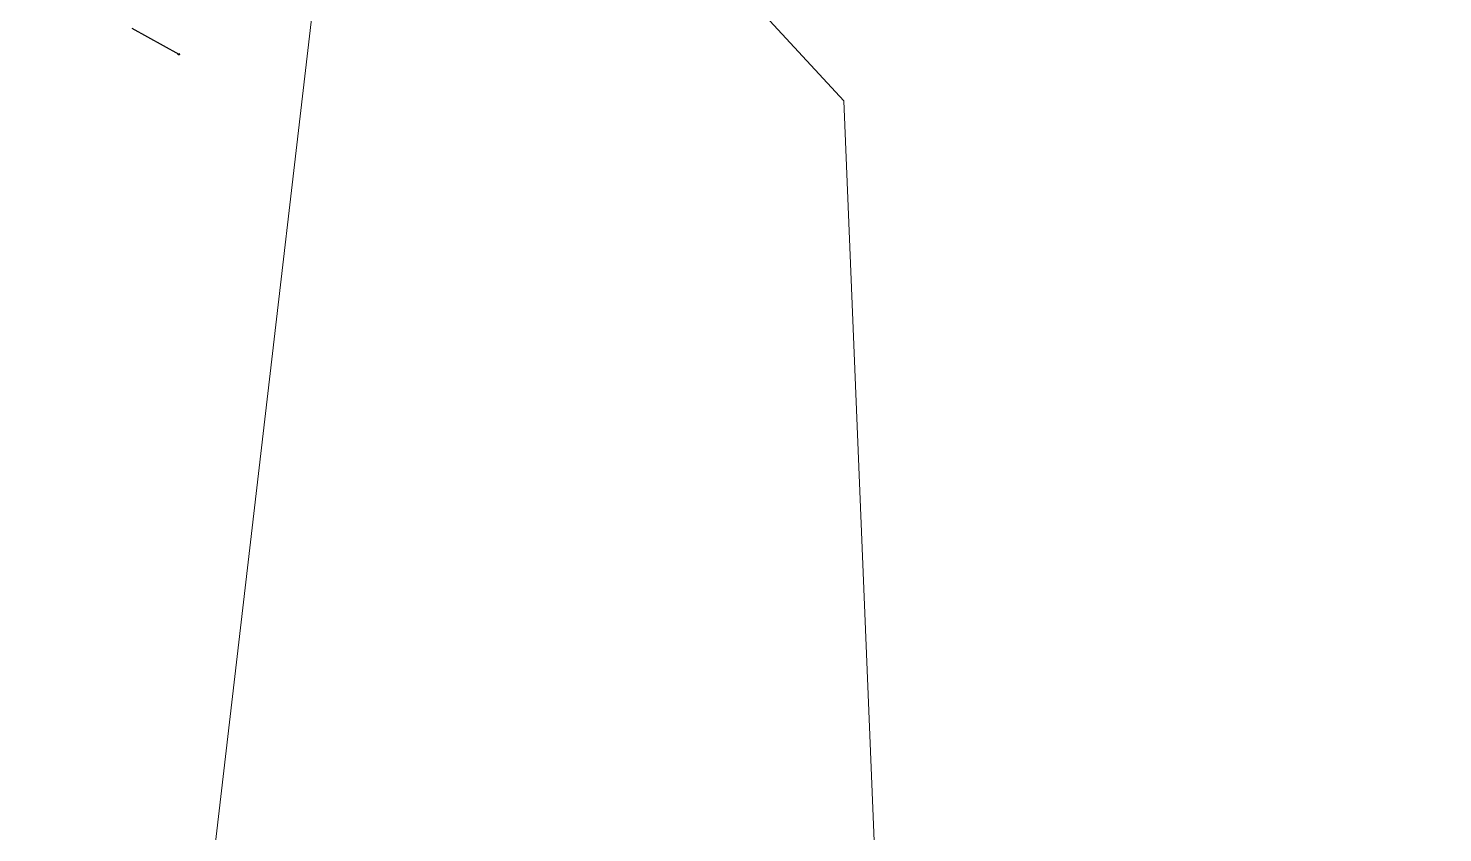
# Model space of a CAD drawing. Header units: metres. Extents: x 257896 to 264438, y 6185680 to 6189085.
# Drawn here: x 259288 to 260188, y 6187036 to 6187548 of the extents above; entities that cross this region are included whole.
import ezdxf
from ezdxf.enums import TextEntityAlignment as Align

# ---------------------------------------------------------------- set-up
doc = ezdxf.new("R2010")
doc.units = ezdxf.units.M
doc.layers.get('0').update_dxf_attribs({"color": 6})
doc.layers.add('Cadastre Land Parcels_SP_EXT', color=9, linetype='Continuous', lineweight=5)
doc.layers.add('Services_SP_EXT', color=7, linetype='Continuous')
doc.layers.get('0').freeze()
doc.styles.get("Standard").update_dxf_attribs({"font": 'arial.ttf'})

# ---------------------------------------------------------------- blocks, each defined once
blk = doc.blocks.new('CCP_EXT')
blk.add_wipeout([(0, 0.57), (0.57, 0), (0, -0.57), (-0.57, 0)])
blk.add_lwpolyline([(-0.57, 0), (0, 0.57), (0.57, 0), (0, -0.57), (-0.57, 0)])
at = {"flags": 1}
blk.add_attdef('Z', (0, 0), '', height=0.2, dxfattribs=at)
at = {"flags": 9}
for tag, p in [('CCP_TYPE', (0, 0)), ('CONSTRUCTED_VOLTAGE', (0, -0.2)), ('OPERATING_VOLTAGE', (0, -0.6)), ('ORIENTATION', (0, -0.8)), ('OWNED_BY', (0, -1)), ('STATE', (0, -1.8)), ('NO_PHASES', (0, -0.4)), ('USAGE', (0, -1.2)), ('LEGEND', (0, -1.4)), ('LIFE_SUPPORT', (0, -1.6)), ('NOTES', (0, -2))]:
    blk.add_attdef(tag, text='', height=0.2, dxfattribs=at).set_placement(p, align=Align.MIDDLE_LEFT)

msp = doc.modelspace()

# ---------------------------------------------------------------- linework, layer by layer
at = {"layer": 'Cadastre Land Parcels_SP_EXT', "linetype": 'Continuous'}
msp.add_lwpolyline([(259035.1, 6186823.06), (259388.57, 6186800.79), (259392.07, 6186903.89), (259392.07, 6186903.89), (259511.62, 6187928.98), (259508.86, 6187929.13), (259355.46, 6187935.04), (259301.45, 6187936.67), (259302.99, 6187930.51), (259301.05, 6187929.9), (259295.24, 6187923.92), (259292.89, 6187922.68), (259287.92, 6187921.39), (259270.29, 6187918.52)], dxfattribs=at)
for points in [[(259838.45, 6186734.94), (259806.98, 6187501.59), (259736.01, 6187578.46), (259711.4, 6187580.38), (259715.77, 6187774.52), (259719, 6187920.24), (259531.15, 6187928.15), (259511.62, 6187928.98), (259392.07, 6186903.89), (259388.57, 6186800.79), (259744.47, 6186748.61), (259811.68, 6186738.69), (259838.45, 6186734.94)], [(260213.83, 6187807.24), (260123.44, 6187863.18), (260054.51, 6187893.15), (260015.56, 6187902.14), (259891.93, 6187912.93), (259864.12, 6187914.1), (259862.36, 6187768.54), (259715.77, 6187774.52), (259711.4, 6187580.38), (259736.01, 6187578.46), (259806.98, 6187501.59), (259838.45, 6186734.94), (259864.18, 6186731.29), (260238.24, 6186678.21), (260220.77, 6187484.51), (260217.27, 6187647.17), (260213.83, 6187807.24)]]:
    msp.add_lwpolyline(points, close=True, dxfattribs=at)

# ---------------------------------------------------------------- next in the draw order: block references
at = {"layer": 'Services_SP_EXT', "rotation": 329.8216581215508}
msp.add_blockref('CCP_EXT', (259383.33, 6187531.35), dxfattribs=at)

# ---------------------------------------------------------------- next in the draw order: linework, layer by layer
at = {"layer": 'Services_SP_EXT'}
msp.add_lwpolyline([(259353.56, 6187547.87), (259383.33, 6187531.35)], dxfattribs=at)

doc.saveas('drawing.dxf')
